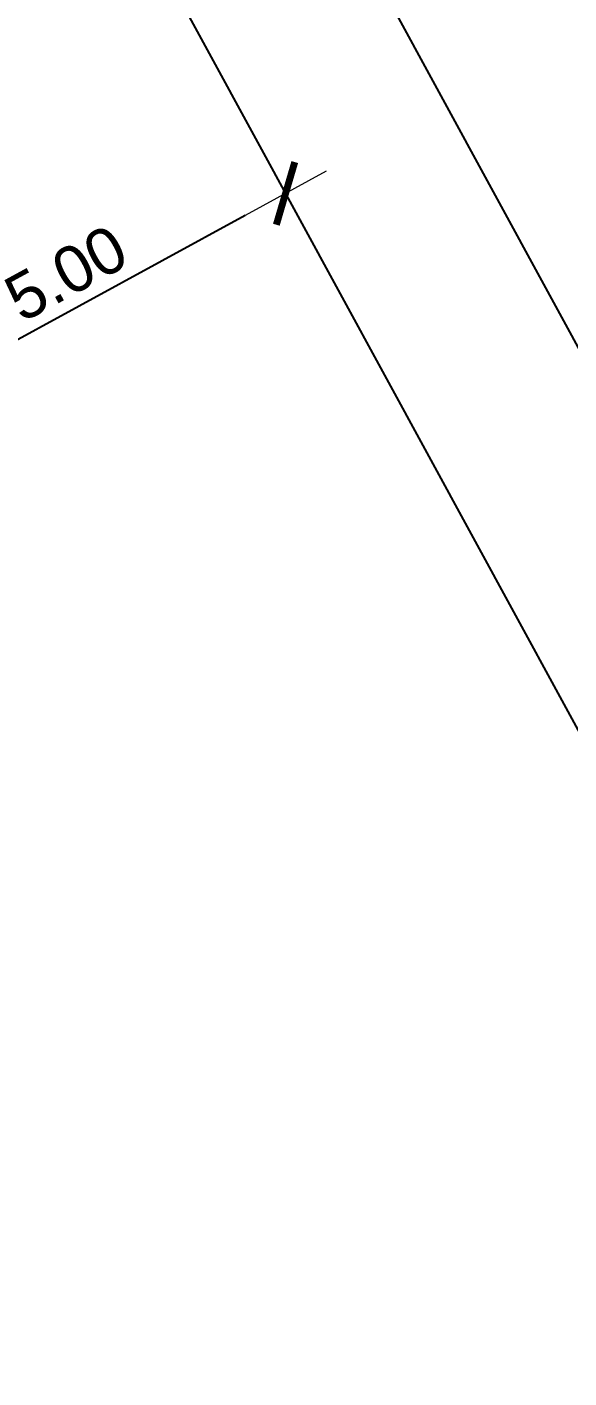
# Model space of a CAD drawing. Extents: x 622283 to 622521, y 9224861 to 9225135.
# Drawn here: x 622408.2 to 622414.07, y 9225009.06 to 9225023.68 of the extents above; entities that cross this region are included whole.
import ezdxf

# ---------------------------------------------------------------- set-up
doc = ezdxf.new("R2010")
doc.units = 0
doc.header["$PDMODE"] = 32
doc.header["$PDSIZE"] = 2.4
doc.layers.add('A-COTAS', color=12, linetype='Continuous', lineweight=9)
doc.layers.add('A-TEXTO1', color=7, linetype='Continuous', true_color=0x000000)
doc.layers.add('G_HACHURA', color=9, linetype='Continuous')
doc.styles.add('Century Gothic', font='arial.ttf')
doc.styles.get("Standard").update_dxf_attribs({"font": 'arial.ttf', "height": 1})
doc.dimstyles.new('COTA_250', dxfattribs={"dimscale": 250, "dimtxt": 0.002, "dimasz": 0.00025, "dimexe": 0.00075, "dimexo": 0.00075, "dimgap": 0.0005, "dimtad": 1, "dimzin": 4, "dimdsep": 46, "dimtxsty": 'Century Gothic', "dimblk": 'PU-Tick', "dimcen": 0.001, "dimdle": 0.00075, "dimse1": 1, "dimse2": 1, "dimclrd": 256, "dimclre": 256, "dimclrt": 256, "dimadec": 0, "dimazin": 0, "dimtfac": 1, "dimtix": 1, "dimtmove": 0, "dimatfit": 3, "dimldrblk": 'DOT', "dimfxl": 1, "dimarcsym": 0})

# ---------------------------------------------------------------- blocks, each defined once
blk = doc.blocks.new('PU-Tick')
for p, q in [((-9e-16, -1), (9e-16, 1)), ((1, 0), (-1, 0))]:
    blk.add_line(p, q)
at = {"color": 0, "linetype": 'ByBlock', "const_width": 0.15}
blk.add_lwpolyline([(-0.5, -0.5), (0.5, 0.5)], dxfattribs=at)
blk = doc.blocks.new('*D740')
at = {"layer": 'A-COTAS', "lineweight": -2, "transparency": 16777216}
blk.add_line((6.865665941499174, 83.42995938099921), (130.8656659396365, 83.42995938099921), dxfattribs=at)
at = {"layer": 'Defpoints', "color": 0, "transparency": 16777216}
for p in [(131.3656659396365, 83.42995938099921), (6.365665941499174, 81.44550556316972), (131.3656659396365, 81.44550553057343)]:
    blk.add_point(p, dxfattribs=at)
at = {"layer": 'A-COTAS', "lineweight": -2, "transparency": 16777216, "xscale": 0.5, "yscale": 0.5, "zscale": 0.5, "rotation": 180}
blk.add_blockref('PU-Tick', (6.365665941499174, 83.42995938099921), dxfattribs=at)
at = {"layer": 'A-COTAS', "lineweight": -2, "transparency": 16777216, "xscale": 0.5, "yscale": 0.5, "zscale": 0.5}
blk.add_blockref('PU-Tick', (131.3656659396365, 83.42995938099921), dxfattribs=at)
at = {"layer": 'A-COTAS', "transparency": 16777216, "insert": (68.86566594056785, 84.19317561565133), "char_height": 1.25, "attachment_point": 5, "style": 'Century Gothic'}
blk.add_mtext('125.00', dxfattribs=at)
blk = doc.blocks.new('_Dot')
at = {"layer": 'G_HACHURA', "color": 0, "lineweight": -2}
blk.add_line((-0.5, 0), (-1, 0), dxfattribs=at)
at = {"layer": 'G_HACHURA', "color": 0, "const_width": 0.5}
blk.add_lwpolyline([(-0.25, 0, 1), (0.25, 0, 1)], format="xyb", close=True, dxfattribs=at)
blk = doc.blocks.new('*D754')
at = {"layer": 'A-COTAS', "lineweight": -2, "transparency": 16777216}
blk.add_line((75.56028561387214, 80.94537431932989), (75.56028561387214, 76.94365588761869), dxfattribs=at)
at = {"layer": 'Defpoints', "color": 0, "transparency": 16777216}
for p in [(76.22054756060245, 81.44537431932989), (75.56028561387214, 76.44365588761869), (76.01177872437987, 76.44365588761869)]:
    blk.add_point(p, dxfattribs=at)
at = {"layer": 'A-COTAS', "lineweight": -2, "transparency": 16777216, "xscale": 0.5, "yscale": 0.5, "zscale": 0.5}
for p, rotation in [((75.56028561387214, 81.44537431932989), 90), ((75.56028561387214, 76.44365588761869), 270)]:
    blk.add_blockref('PU-Tick', p, dxfattribs=dict(at, rotation=rotation))
at = {"layer": 'A-COTAS', "transparency": 16777216, "insert": (75.17999912001129, 78.94451510347426), "char_height": 0.5, "attachment_point": 5, "rotation": 90, "style": 'Century Gothic'}
blk.add_mtext('5.00', dxfattribs=at)
blk = doc.blocks.new('A$Ce07cc1b0')
blk.add_lwpolyline([(6.365665948949754, 81.44550553243607), (6.365665942430496, 1.445505530573428), (131.3656659405679, 1.445505530573428), (131.3656659470871, 81.44550553057343)], close=True)
at = {"layer": 'A-COTAS'}
dim = blk.add_aligned_dim(p1=(6.365665941499174, 81.44550556316972), p2=(131.3656659396365, 81.44550553057343), distance=1.9844538504257798, dimstyle='COTA_250', override={"dimtxt": 0.005, "dimasz": 0.002, "dimdle": 0.001}, dxfattribs=at)
dim.commit()
dim.dimension.update_dxf_attribs({"geometry": '*D740', "text_midpoint": (68.86566594056785, 84.19317561565133)})
dim = blk.add_linear_dim(base=(75.56028561387214, 76.44365588761869), p1=(76.22054756060243, 81.44537431932986), p2=(76.01177872437984, 76.44365588761866), angle=270, dimstyle='COTA_250', override={"dimasz": 0.002, "dimdle": 0.001}, dxfattribs=at)
dim.commit()
dim.dimension.update_dxf_attribs({"geometry": '*D754', "text_midpoint": (75.17999912001129, 78.94451510347426)})

msp = doc.modelspace()

# ---------------------------------------------------------------- block references
at = {"rotation": 298.6104596680653}
msp.add_blockref('A$Ce07cc1b0', (622303.3134132684, 9225049.212860987), dxfattribs=at)

# ---------------------------------------------------------------- texts
at = {"layer": 'A-TEXTO1', "insert": (622441.8751288585, 9225001.120077368), "char_height": 4, "attachment_point": 9, "rotation": 299.0285897769898}
msp.add_mtext_dynamic_manual_height_columns('TERRAS BARTOLOMEU GUARRIDO DE LACERDA', width=72.51999539772501, gutter_width=156.5582561220101, heights=[0], dxfattribs=at)

doc.saveas('drawing.dxf')
